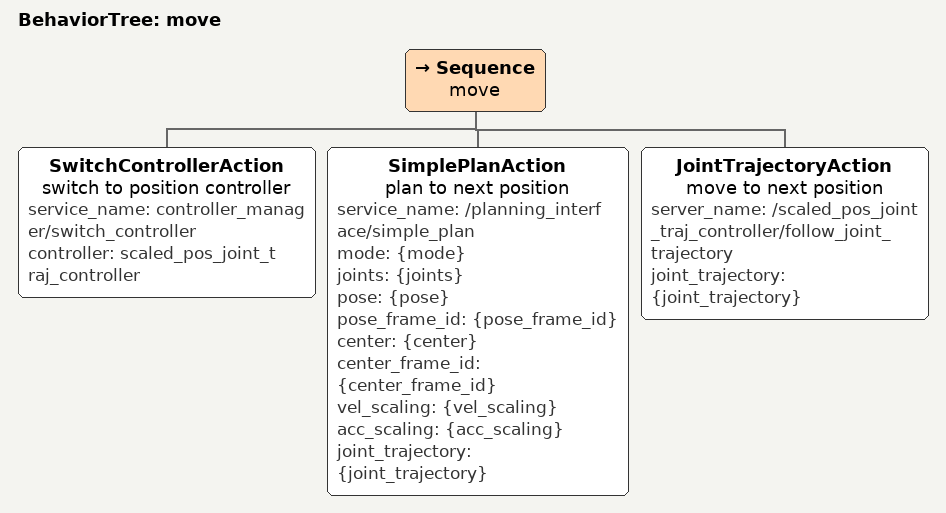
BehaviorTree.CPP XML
<root>
<!--
    inputs:
      - joints
      - pose
      - pose_frame_id
      - center
      - center_frame_id
      - vel_scaling
      - acc_scaling
      - mode
  -->
    <BehaviorTree ID="move">
        <Sequence name="move">

            <!-- switch to position controller -->
            <SwitchControllerAction
                name="switch to position controller"
                service_name="controller_manager/switch_controller"
                controller="scaled_pos_joint_traj_controller"
            />

            <!-- put in a retry-->

            <!-- plan to next position-->
            <SimplePlanAction
                name="plan to next position"
                service_name="/planning_interface/simple_plan"
                mode="{mode}"
                joints="{joints}"
                pose="{pose}"
                pose_frame_id="{pose_frame_id}"
                center="{center}"
                center_frame_id="{center_frame_id}"
                vel_scaling="{vel_scaling}"
                acc_scaling="{acc_scaling}"
                joint_trajectory="{joint_trajectory}"
            />

            <!-- move to start position -->
            <JointTrajectoryAction
                name="move to next position"
                server_name="/scaled_pos_joint_traj_controller/follow_joint_trajectory"
                joint_trajectory="{joint_trajectory}"
            />

        </Sequence>
    </BehaviorTree>
</root>
